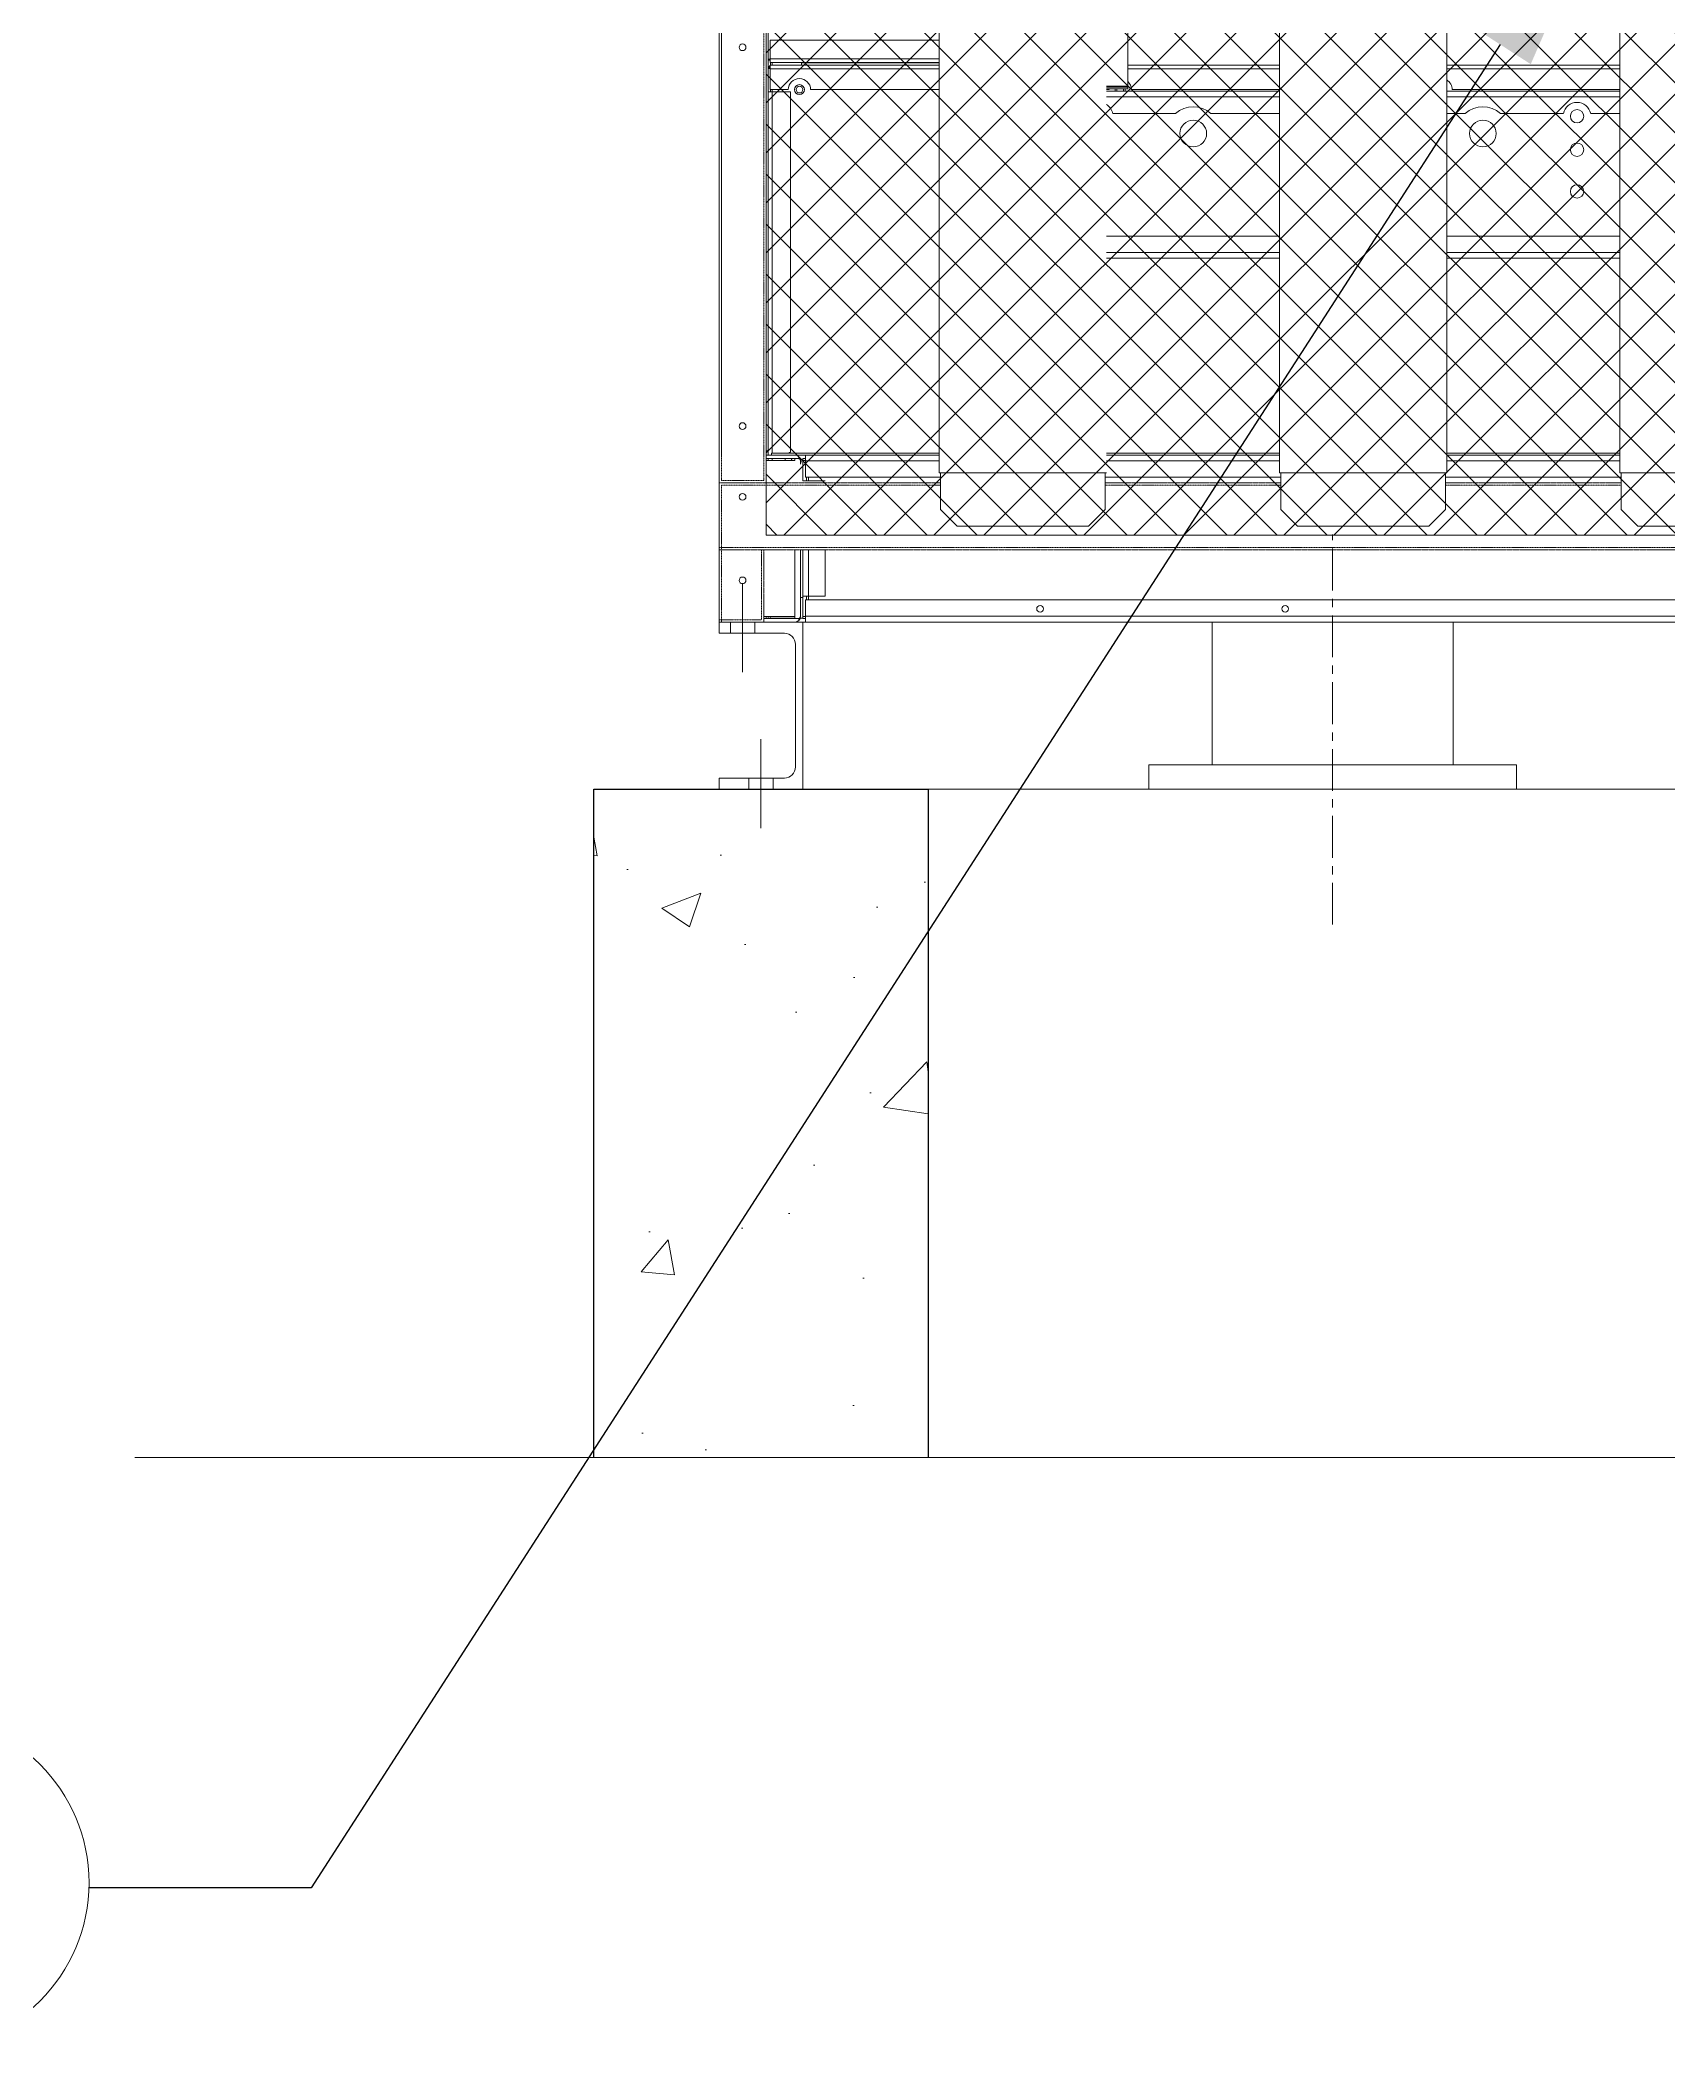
# Model space of a CAD drawing. Header units: millimetres. Extents: x -662849 to 32847, y -140377 to 24217.
# Drawn here: x 20971 to 22432, y 8621 to 10425 of the extents above; entities that cross this region are included whole.
import ezdxf
from ezdxf import colors
from ezdxf.entities.mleader import LeaderData, LeaderLine
from ezdxf.math import Vec2, Vec3

# ---------------------------------------------------------------- set-up
doc = ezdxf.new("R2010")
doc.units = ezdxf.units.MM
for name, pattern in [('CENTER', [2, 1.25, -0.25, 0.25, -0.25]), ('CENTERX2', [4, 2.5, -0.5, 0.5, -0.5]), ('HIDDEN', [0.375, 0.25, -0.125]), ('HIDDENX2', [0.75, 0.5, -0.25])]:
    doc.linetypes.add(name, pattern=pattern)
for name, color, linetype in [('center', 1, 'CENTER'), ('HIDD', 2, 'HIDDENX2'), ('냉각탑_dim', 1, 'Continuous'), ('냉각탑_기초', 23, 'Continuous')]:
    doc.layers.add(name, color=color, linetype=linetype)
doc.styles.get("Standard").update_dxf_attribs({"font": 'arial.ttf'})

# ---------------------------------------------------------------- blocks, each defined once
blk = doc.blocks.new('2')
at = {"lineweight": 20}
h = blk.add_hatch(dxfattribs=at)
h.set_pattern_fill('ANSI37', scale=10)
h.set_pattern_definition([(45, (-1560101.88, -423095.512), (-22.4506403, 22.4506403), []), (135, (-1560101.88, -423095.512), (-22.4506403, -22.4506403), [])])
h.paths.add_polyline_path([(25738.7, 9980.4), (25738.7, 12250.4), (21622.7, 12250.4), (21622.7, 9980.4)])
at = {"color": 7, "lineweight": 20}
for p, q in [((21582.7, 13500.7), (21582.7, 10056.1)), ((21624.7, 10057.8), (21624.7, 12170.4)), ((21580.7, 11752.1), (21580.7, 10056.1)), ((21928.2, 10379), (22083.7, 10379)), ((21928.2, 10373.8), (22083.7, 10373.8)), ((22233.7, 10379), (22389.2, 10379)), ((22233.7, 10373.8), (22389.2, 10373.8)), ((22362.9, 10359), (22389.2, 10359)), ((21928.2, 10249), (22083.7, 10249)), ((22233.7, 10249), (22389.2, 10249)), ((22083.7, 10234.2), (21928.2, 10234.2)), ((22083.7, 10229), (21928.2, 10229)), ((22389.2, 10234.2), (22233.7, 10234.2)), ((22389.2, 10229), (22233.7, 10229)), ((21627.7, 10054), (21778.2, 10054)), ((21648.5, 10052.4), (21778.2, 10052.4)), ((21928.2, 10054), (22083.7, 10054)), ((21928.2, 10052.4), (22083.7, 10052.4)), ((22083.7, 10052.4), (21928.2, 10052.4)), ((22233.7, 10054), (22389.2, 10054)), ((22233.7, 10052.4), (22389.2, 10052.4)), ((22389.2, 10052.4), (22233.7, 10052.4)), ((21778.2, 10047.2), (21658.3, 10047.2)), ((21658.3, 10032.4), (21779.2, 10032.4)), ((21927.2, 10032.4), (22084.7, 10032.4)), ((22083.7, 10047.2), (21928.2, 10047.2)), ((22232.7, 10032.4), (22390.2, 10032.4)), ((22389.2, 10047.2), (22233.7, 10047.2)), ((25703.1, 9922.4), (21658.3, 9922.4)), ((21658.3, 9907.6), (25703.1, 9907.6)), ((21658.3, 9902.4), (25703.1, 9902.4)), ((22023.1, 9902.4), (22023.1, 9774.4)), ((22239.4, 9902.4), (22239.4, 9774.4)), ((22296.3, 9774.4), (21966.3, 9774.4)), ((21966.3, 9752.4), (21966.3, 9774.4)), ((22296.3, 9752.4), (22296.3, 9774.4)), ((22296.3, 9752.4), (21966.3, 9752.4)), ((21993.1, 9752.4), (22209.4, 9752.4))]:
    blk.add_line(p, q, dxfattribs=at)
at = {"lineweight": 20}
for p, q in [((21622.7, 9980.4), (21622.7, 12250.4)), ((21778.2, 10036.4), (21778.2, 12209.4)), ((22083.7, 10036.4), (22083.7, 12209.4)), ((22233.7, 10036.4), (22233.7, 12209.4)), ((22389.2, 10036.4), (22389.2, 12209.4)), ((21580.7, 10051.3), (21580.7, 9902.4)), ((21778.2, 10036.4), (21928.2, 10036.4)), ((21779.2, 10036.4), (21779.2, 10003.4)), ((21927.2, 10036.4), (21927.2, 10003.4)), ((22083.7, 10036.4), (22233.7, 10036.4)), ((22084.7, 10036.4), (22084.7, 10003.4)), ((22232.7, 10036.4), (22232.7, 10003.4)), ((22389.2, 10036.4), (22539.2, 10036.4)), ((22390.2, 10036.4), (22390.2, 10003.4)), ((21779.2, 10003.4), (21794.2, 9988.4)), ((21927.2, 10003.4), (21912.2, 9988.4)), ((22084.7, 10003.4), (22099.7, 9988.4)), ((22232.7, 10003.4), (22217.7, 9988.4)), ((22390.2, 10003.4), (22405.2, 9988.4)), ((25738.7, 9980.4), (21622.7, 9980.4)), ((21794.2, 9988.4), (21912.2, 9988.4)), ((22099.7, 9988.4), (22217.7, 9988.4)), ((22405.2, 9988.4), (22523.2, 9988.4)), ((21653.7, 9902.4), (21580.7, 9902.4)), ((21590.7, 9892.4), (21590.7, 9902.4)), ((21612.7, 9892.4), (21612.7, 9902.4)), ((21607.2, 9752.4), (21607.2, 9762.4)), ((21629.2, 9752.4), (21629.2, 9762.4)), ((21655.7, 9752.4), (25705.7, 9752.4))]:
    blk.add_line(p, q, dxfattribs=at)
at = {"color": 7, "lineweight": 20, "ltscale": 0.358583}
blk.add_line((21947.4, 10383.4), (21947.4, 11244), dxfattribs=at)
at = {"color": 7, "lineweight": 20, "ltscale": 0.083938}
for p, q in [((21778.2, 10424.8), (21626.4, 10424.8)), ((21778.2, 10408.2), (21626.4, 10408.2)), ((21778.2, 10404.8), (21626.4, 10404.8))]:
    blk.add_line(p, q, dxfattribs=at)
at = {"color": 7, "lineweight": 20, "ltscale": 0.006917}
for p, q in [((21626.4, 10424.8), (21626.4, 10408.2)), ((21644.7, 10378.4), (21628.1, 10378.4))]:
    blk.add_line(p, q, dxfattribs=at)
at = {"color": 7, "lineweight": 20, "ltscale": 0.000375}
for p, q in [((21624.7, 10407.7), (21624.7, 10406.8)), ((21624.7, 10399.5), (21624.7, 10400.4))]:
    blk.add_line(p, q, dxfattribs=at)
at = {"color": 7, "lineweight": 20, "ltscale": 0.000708333}
for p, q in [((21624.7, 10407.7), (21626.4, 10407.7)), ((21624.7, 10406.8), (21626.4, 10406.8)), ((21626.4, 10400.4), (21624.7, 10400.4)), ((21626.4, 10399.5), (21624.7, 10399.5))]:
    blk.add_line(p, q, dxfattribs=at)
at = {"color": 7, "lineweight": 20, "ltscale": 0.000414934}
blk.add_line((21625.7, 10401.4), (21626.4, 10400.7), dxfattribs=at)
at = {"color": 7, "lineweight": 20, "ltscale": 0.001417}
for p, q in [((21626.4, 10404.8), (21626.4, 10408.2)), ((21626.4, 10402.4), (21626.4, 10399)), ((21628.1, 10378.4), (21624.7, 10378.4))]:
    blk.add_line(p, q, dxfattribs=at)
at = {"color": 7, "lineweight": 20, "ltscale": 0.083939}
for p, q in [((21778.2, 10402.4), (21626.4, 10402.4)), ((21778.2, 10399), (21626.4, 10399))]:
    blk.add_line(p, q, dxfattribs=at)
at = {"color": 7, "lineweight": 20, "ltscale": 0.00775}
blk.add_line((21626.4, 10380.4), (21626.4, 10399), dxfattribs=at)
at = {"color": 7, "lineweight": 20, "ltscale": 0.001}
for p, q in [((21626.7, 10402.4), (21626.7, 10404.8)), ((21628.1, 10404.8), (21628.1, 10402.4)), ((21654.7, 10402.4), (21654.7, 10404.8))]:
    blk.add_line(p, q, dxfattribs=at)
at = {"color": 7, "lineweight": 20, "ltscale": 0.072146}
blk.add_line((21778.2, 10404.4), (21654.7, 10404.4), dxfattribs=at)
at = {"color": 7, "lineweight": 20, "ltscale": 0.007669}
blk.add_line((21947.4, 10402.3), (21947.4, 10383.9), dxfattribs=at)
at = {"color": 7, "lineweight": 20, "ltscale": 0.2225}
for p, q in [((21947.4, 10402.3), (22083.7, 10402.3)), ((22083.7, 10399), (21947.4, 10399)), ((22389.2, 10402.3), (22233.7, 10402.3)), ((22233.7, 10402.3), (22389.2, 10402.3)), ((22389.2, 10399), (22233.7, 10399))]:
    blk.add_line(p, q, dxfattribs=at)
at = {"color": 7, "lineweight": 20, "ltscale": 0.000128159}
blk.add_line((21625, 10378.4), (21624.7, 10378.4), dxfattribs=at)
at = {"color": 7, "lineweight": 20, "ltscale": 0.006792}
blk.add_line((21642.7, 10380.4), (21626.4, 10380.4), dxfattribs=at)
at = {"color": 7, "lineweight": 20, "ltscale": 0.000833334}
blk.add_line((21626.7, 10378.4), (21626.7, 10380.4), dxfattribs=at)
at = {"color": 7, "lineweight": 20, "ltscale": 0.000833333}
blk.add_line((21628.1, 10380.4), (21628.1, 10378.4), dxfattribs=at)
at = {"color": 7, "lineweight": 20, "ltscale": 0.135166}
blk.add_line((21628.1, 10054), (21628.1, 10378.4), dxfattribs=at)
at = {"color": 7, "lineweight": 20, "ltscale": 0.134725}
blk.add_line((21644.7, 10378.4), (21644.7, 10055.1), dxfattribs=at)
at = {"color": 7, "lineweight": 20, "ltscale": 0.111667}
for p, q in [((21778.2, 10380.4), (21662.7, 10380.4)), ((21930.7, 10380.4), (21928.2, 10380.4)), ((22083.7, 10380.4), (21950.7, 10380.4)), ((22389.2, 10380.4), (22238.7, 10380.4))]:
    blk.add_line(p, q, dxfattribs=at)
at = {"color": 7, "lineweight": 20, "ltscale": 0.0155}
for p, q in [((21928.2, 10383.4), (21947.4, 10383.4)), ((21947.4, 10383.1), (21928.2, 10383.1)), ((21928.2, 10382.6), (21947.4, 10382.6)), ((21928.2, 10381), (21947.4, 10381))]:
    blk.add_line(p, q, dxfattribs=at)
at = {"color": 7, "lineweight": 20, "ltscale": 0.00033324}
blk.add_line((21947.4, 10383.9), (21947.4, 10383.1), dxfattribs=at)
at = {"color": 7, "lineweight": 20, "ltscale": 0.000666667}
for p, q in [((21947.4, 10382.6), (21947.4, 10381)), ((21627.7, 10052.4), (21627.7, 10054))]:
    blk.add_line(p, q, dxfattribs=at)
at = {"color": 7, "lineweight": 20, "ltscale": 0.023491}
for p, q in [((21933.9, 10359), (21990.3, 10359)), ((22282.1, 10359), (22338.4, 10359))]:
    blk.add_line(p, q, dxfattribs=at)
at = {"color": 7, "lineweight": 20, "ltscale": 0.040938}
for p, q in [((22022.1, 10359), (22083.7, 10359)), ((22233.7, 10359), (22250.3, 10359))]:
    blk.add_line(p, q, dxfattribs=at)
at = {"color": 7, "lineweight": 20, "ltscale": 0.001131}
blk.add_line((21624, 10056.1), (21622.7, 10056.1), dxfattribs=at)
at = {"color": 7, "lineweight": 20, "ltscale": 0.000958273}
blk.add_line((21622.7, 10052.4), (21622.7, 10054.7), dxfattribs=at)
at = {"color": 7, "lineweight": 20, "ltscale": 0.026917}
for p, q in [((21622.7, 10052.4), (21648.5, 10052.4)), ((21648.5, 10049.2), (21622.7, 10049.2)), ((21648.5, 9905.6), (21620.7, 9905.6)), ((21583.9, 9902.4), (21648.5, 9902.4))]:
    blk.add_line(p, q, dxfattribs=at)
at = {"color": 7, "lineweight": 20, "ltscale": 0.000749999}
for p, q in [((21622.7, 10047.4), (21622.7, 10049.2)), ((21624.7, 10047.4), (21624.7, 10049.2)), ((21628.1, 10047.4), (21628.1, 10049.2))]:
    blk.add_line(p, q, dxfattribs=at)
at = {"color": 7, "lineweight": 20, "ltscale": 0.000414935}
blk.add_line((21623.7, 10055.4), (21623, 10056.1), dxfattribs=at)
at = {"color": 7, "lineweight": 20, "ltscale": 0.00225}
blk.add_line((21624.7, 10052.4), (21624.7, 10057.8), dxfattribs=at)
at = {"color": 7, "lineweight": 20, "ltscale": 9.12608e-06}
blk.add_line((21624.7, 10057.8), (21624.7, 10057.8), dxfattribs=at)
at = {"color": 7, "lineweight": 20, "ltscale": 0.001532}
for p, q in [((21652.2, 10049.2), (21648.5, 10049.2)), ((21652.2, 9905.6), (21648.5, 9905.6))]:
    blk.add_line(p, q, dxfattribs=at)
at = {"color": 7, "lineweight": 20, "ltscale": 0.00075}
for p, q in [((21648.5, 10047.4), (21648.5, 10049.2)), ((21655.7, 10047.4), (21655.7, 10049.2)), ((21648.5, 9907.4), (21648.5, 9905.6)), ((21655.7, 9907.4), (21655.7, 9905.6))]:
    blk.add_line(p, q, dxfattribs=at)
at = {"color": 7, "lineweight": 20, "ltscale": 0.000699693}
blk.add_line((21652.8, 10050.1), (21651.4, 10049.2), dxfattribs=at)
at = {"color": 7, "lineweight": 20, "ltscale": 0.001083}
for p, q in [((21655.7, 10049.2), (21658.3, 10049.2)), ((21655.7, 10047.4), (21658.3, 10047.4)), ((21655.7, 9907.4), (21658.3, 9907.4)), ((21655.7, 9905.6), (21658.3, 9905.6))]:
    blk.add_line(p, q, dxfattribs=at)
at = {"color": 7, "lineweight": 20, "ltscale": 0.002167}
for p, q in [((21658.3, 10052.4), (21658.3, 10047.2)), ((21660.9, 10029.2), (21655.7, 10029.2)), ((21660.9, 9925.6), (21655.7, 9925.6)), ((21658.3, 9902.4), (21658.3, 9907.6))]:
    blk.add_line(p, q, dxfattribs=at)
at = {"color": 7, "lineweight": 20, "ltscale": 0.02775}
for p, q in [((21648.5, 10047.4), (21622.7, 10047.4)), ((21620.7, 9907.4), (21648.5, 9907.4))]:
    blk.add_line(p, q, dxfattribs=at)
at = {"color": 7, "lineweight": 20, "ltscale": 1.30533e-05}
blk.add_line((21653.7, 10047.2), (21653.7, 10047.2), dxfattribs=at)
at = {"color": 7, "lineweight": 20, "ltscale": 0.058167}
for p, q in [((21653.7, 10044.3), (21653.7, 10047.2)), ((21653.7, 9907.6), (21653.7, 9967.4))]:
    blk.add_line(p, q, dxfattribs=at)
at = {"color": 7, "lineweight": 20, "ltscale": 0.007583}
for p, q in [((21655.7, 10047.4), (21655.7, 10029.2)), ((21655.7, 9925.6), (21655.7, 9907.4))]:
    blk.add_line(p, q, dxfattribs=at)
at = {"color": 7, "lineweight": 20, "ltscale": 0.006167}
for p, q in [((21658.3, 10047.2), (21658.3, 10032.4)), ((21675.7, 10029.2), (21660.9, 10029.2)), ((21658.3, 9922.4), (21658.3, 9907.6)), ((21660.9, 9925.6), (21675.7, 9925.6))]:
    blk.add_line(p, q, dxfattribs=at)
at = {"color": 7, "lineweight": 20, "ltscale": 0.001333}
for p, q in [((21658.9, 10029.2), (21658.9, 10032.4)), ((21660.9, 10032.4), (21660.9, 10029.2)), ((21655.7, 9925.6), (21658.9, 9925.6)), ((21658.9, 9922.4), (21658.9, 9925.6)), ((21660.9, 9925.6), (21660.9, 9922.4))]:
    blk.add_line(p, q, dxfattribs=at)
at = {"color": 7, "lineweight": 20, "ltscale": 0.000167165}
blk.add_line((21655.7, 10029.2), (21656.1, 10029.2), dxfattribs=at)
at = {"color": 7, "lineweight": 20, "ltscale": 0.058333}
blk.add_line((21648.5, 9907.4), (21648.5, 9967.4), dxfattribs=at)
at = {"color": 7, "lineweight": 20, "ltscale": 0.043167}
for p, q in [((21655.7, 9967.4), (21655.7, 9925.6)), ((21660.9, 9967.4), (21660.9, 9925.6)), ((21675.7, 9925.6), (21675.7, 9967.4))]:
    blk.add_line(p, q, dxfattribs=at)
at = {"color": 1, "linetype": 'CENTERX2', "lineweight": 20, "ltscale": 50}
for p, q in [((21601.7, 9857.4), (21601.7, 9937.4)), ((21618.2, 9717.4), (21618.2, 9797.4))]:
    blk.add_line(p, q, dxfattribs=at)
at = {"color": 7, "lineweight": 20, "ltscale": 0.000834114}
blk.add_line((21653.7, 9924.4), (21655.7, 9924.4), dxfattribs=at)
at = {"color": 7, "lineweight": 20, "ltscale": 0.027746}
blk.add_line((21648.5, 9907.4), (21620.7, 9907.4), dxfattribs=at)
at = {"color": 7, "lineweight": 20, "ltscale": 0.0006674}
blk.add_line((21622.7, 9905.8), (21622.7, 9907.4), dxfattribs=at)
at = {"color": 7, "lineweight": 20, "ltscale": 2.54818e-05}
blk.add_line((21622.7, 9905.7), (21622.7, 9905.8), dxfattribs=at)
at = {"color": 7, "lineweight": 20, "ltscale": 0.00074927}
blk.add_line((21624.7, 9907.4), (21624.7, 9905.6), dxfattribs=at)
at = {"color": 7, "lineweight": 20, "ltscale": 0.000666668}
blk.add_line((21626.4, 9907.4), (21626.4, 9905.8), dxfattribs=at)
at = {"color": 7, "lineweight": 20, "ltscale": 8.33333e-05}
blk.add_line((21626.4, 9905.6), (21626.4, 9905.8), dxfattribs=at)
at = {"color": 7, "lineweight": 20, "ltscale": 0.009208}
blk.add_line((21626.4, 9905.8), (21648.5, 9905.8), dxfattribs=at)
at = {"color": 7, "lineweight": 20, "ltscale": 0.000699695}
blk.add_line((21652.8, 9904.6), (21651.4, 9905.6), dxfattribs=at)
at = {"color": 7, "lineweight": 20, "ltscale": 0.000967382}
blk.add_line((21653.4, 9905.8), (21655.7, 9905.8), dxfattribs=at)
at = {"color": 7, "lineweight": 20, "ltscale": 0.008333}
blk.add_line((21580.7, 9902.4), (21580.7, 9892.4), dxfattribs=at)
at = {"color": 7, "lineweight": 20, "ltscale": 0.125}
for p, q in [((21655.7, 9902.4), (21580.7, 9902.4)), ((21580.7, 9752.4), (21655.7, 9752.4))]:
    blk.add_line(p, q, dxfattribs=at)
at = {"color": 7, "lineweight": 20, "ltscale": 0.05125}
for p, q in [((21580.7, 9892.4), (21639.2, 9892.4)), ((21639.2, 9762.4), (21580.7, 9762.4))]:
    blk.add_line(p, q, dxfattribs=at)
at = {"color": 7, "lineweight": 20, "ltscale": 0.280701}
for p, q in [((21582.1, 9902.4), (21617.3, 9902.4)), ((21617.3, 9902.4), (21624.7, 9902.4)), ((21822.7, 9902.4), (21624.7, 9902.4)), ((21658.9, 9902.4), (25398.5, 9902.4)), ((25134.7, 9902.4), (21822.7, 9902.4))]:
    blk.add_line(p, q, dxfattribs=at)
at = {"color": 7, "lineweight": 20, "ltscale": 5.84498e-05}
blk.add_line((21582.7, 9902.5), (21582.7, 9902.4), dxfattribs=at)
at = {"color": 7, "lineweight": 20, "ltscale": 0.000499186}
blk.add_line((21583.9, 9902.4), (21582.7, 9902.4), dxfattribs=at)
at = {"color": 7, "lineweight": 20, "ltscale": 0.004083}
blk.add_line((21648.5, 9902.4), (21658.3, 9902.4), dxfattribs=at)
at = {"lineweight": 20, "ltscale": 25}
blk.add_line((21655.7, 9902.4), (21655.7, 9752.4), dxfattribs=at)
at = {"color": 7, "lineweight": 20, "ltscale": 0.091667}
blk.add_line((21649.2, 9882.4), (21649.2, 9772.4), dxfattribs=at)
at = {"color": 7, "lineweight": 20, "ltscale": 0.0625}
blk.add_line((21580.7, 9762.4), (21580.7, 9752.4), dxfattribs=at)
at = {"color": 7, "lineweight": 20}
for centre, radius in [((21601.7, 10418.4), 3), ((21652.7, 10380.4), 4.5), ((21652.7, 10380.4), 3), ((22350.7, 10356.5), 6), ((22006.2, 10341), 12), ((22266.2, 10341), 12), ((22350.7, 10326.5), 6), ((22350.7, 10289), 6), ((21601.7, 10078.4), 3), ((21601.7, 10014.9), 3), ((21601.7, 9939.9), 3), ((21868.7, 9914.4), 3), ((22088.7, 9914.4), 3)]:
    blk.add_circle(centre, radius, dxfattribs=at)
for centre, radius, start, end in [((21628.1, 10399), 3.4, 120.0073, 155.6842), ((21652.7, 10380.4), 10, 0, 180), ((21940.7, 10380.4), 10, 176.5502, 180), ((21940.7, 10380.4), 10, 164.372, 167.291), ((21940.7, 10380.4), 4.5, 172.3377, 198.1247), ((21940.7, 10380.4), 4.5, 143.2266, 150.7324), ((21940.7, 10380.4), 3, 168.463, 207.8181), ((21940.7, 10380.4), 3, 116.1063, 132.8335), ((21940.7, 10380.4), 3, 47.1666, 63.8937), ((21940.7, 10380.4), 3, 332.1843, 11.537), ((21940.7, 10380.4), 4.5, 29.2676, 36.7734), ((21940.7, 10380.4), 4.5, 341.8738, 7.6623), ((21940.7, 10380.4), 10, 0, 47.9348), ((22228.7, 10380.4), 10, 0, 59.9975), ((21921.7, 10356.5), 12.5, 11.537, 58.6676), ((22006.2, 10341), 24, 48.5904, 131.4096), ((22266.2, 10341), 24, 48.5904, 131.4096), ((22350.7, 10356.5), 12.5, 11.537, 168.463), ((21621.3, 10057.8), 3.4, 294.3157, 0), ((21649.7, 10046.4), 10, 163.7293, 174.2608), ((21649.7, 10046.4), 10, 120, 130.5358), ((21649.7, 10046.4), 4.5, 141.5215, 167.16), ((21648.5, 10047.2), 5.2, 0, 90), ((21649.7, 10046.4), 4.5, 332.7338, 35.0776), ((21619.3, 9905.8), 3.4, 356.6277, 0), ((21620.6, 9905.8), 2.04, 354.372, 359.993), ((21648.5, 9907.6), 5.2, 270, 0), ((21619.3, 9905.8), 3.4, 270, 270.9278), ((21639.2, 9882.4), 10, 0, 90), ((21639.2, 9772.4), 10, 270, 0)]:
    blk.add_arc(centre, radius, start, end, dxfattribs=at)
blk.add_open_spline([(21624, 10056.1), (21624.3, 10056.4), (21624.5, 10056.8), (21624.6, 10057.1), (21624.7, 10057.5), (21624.7, 10057.8)], degree=5, dxfattribs=at)
for points in [[(21652.2, 10049.2), (21652.7, 10048.8), (21653.1, 10048.5), (21653.4, 10048.1), (21653.6, 10047.7), (21653.7, 10047.3), (21653.7, 10047.3), (21653.7, 10047.2), (21653.7, 10047.2)], [(21652.2, 9905.6), (21652.7, 9905.9), (21653.1, 9906.3), (21653.4, 9906.7), (21653.6, 9907.1), (21653.7, 9907.5), (21653.7, 9907.5), (21653.7, 9907.6), (21653.7, 9907.6)]]:
    blk.add_open_spline(points, degree=5, knots=[0, 0, 0, 0, 0, 0, 6.96855, 6.96855, 6.96855, 7.688136, 7.688136, 7.688136, 7.688136, 7.688136, 7.688136], dxfattribs=at)
at = {"layer": 'center', "lineweight": 20}
for p, q in [((21580.7, 13502.4), (21580.7, 9902.4)), ((21622.7, 13502.4), (21622.7, 10027.4)), ((21779.2, 10027.4), (21580.7, 10027.4)), ((22084.7, 10027.4), (21927.2, 10027.4)), ((22390.2, 10027.4), (22232.7, 10027.4)), ((25780.7, 9967.4), (21580.7, 9967.4)), ((21620.7, 9967.4), (21620.7, 9902.4)), ((21580.7, 9902.4), (21620.7, 9902.4))]:
    blk.add_line(p, q, dxfattribs=at)
at = {"layer": 'HIDD', "linetype": 'HIDDEN', "lineweight": 20}
for p, q in [((21582.7, 13500.4), (21582.7, 10029.4)), ((21620.7, 13500.4), (21620.7, 10029.4)), ((21582.7, 10029.4), (21620.7, 10029.4)), ((21779.2, 10025.4), (21582.7, 10025.4)), ((21582.7, 10025.4), (21582.7, 9902.4)), ((22084.7, 10025.4), (21927.2, 10025.4)), ((22390.2, 10025.4), (22232.7, 10025.4)), ((25778.7, 9969.4), (21580.7, 9969.4)), ((21618.7, 9967.4), (21618.7, 9904.4)), ((21580.7, 9904.4), (21618.7, 9904.4))]:
    blk.add_line(p, q, dxfattribs=at)

msp = doc.modelspace()

# ---------------------------------------------------------------- hatches: boundary and pattern name
at = {"layer": '냉각탑_기초', "lineweight": 20, "ltscale": 30}
h = msp.add_hatch(dxfattribs=at)
h.set_pattern_fill('AR-CONC', color=256, scale=50, style=0)
h.set_pattern_definition([(50, (6839.66, -6788.93), (358.63, -31.376), [37.5, -412.5]), (355, (6839.66, -6788.93), (-69.3757, 376.096), [30, -330]), (100.4514, (6869.54, -6791.54), (289.2547, 344.72), [31.87, -350.571]), (46.1842, (6839.66, -6688.93), (533.6205, -82.7595), [56.25, -618.75]), (96.6356, (6884.13, -6695.8), (467.331, 487.059), [47.805, -525.856]), (351.1842, (6839.66, -6688.9), (467.331, 487.059), [45, -495]), (21, (6889.66, -6713.93), (298.4535, -201.3094), [37.5, -412.5]), (326, (6889.66, -6713.93), (121.6577, 362.575), [30, -330]), (71.4514, (6914.53, -6730.7), (420.1113, 161.265), [31.87, -350.571]), (37.5, (6839.66, -6788.93), (6.0799, 166.4469), [0, -326, 0, -335, 0, -331.25]), (7.5, (6839.66, -6788.93), (131.5348, 197.2059), [0, -191, 0, -318.5, 0, -126.25]), (327.5, (6728.16, -6788.93), (266.9112, -11.2774), [0, -125, 0, -390, 0, -517.5]), (317.5, (6678.16, -6788.93), (291.593, 50.0525), [0, -162.5, 0, -259, 0, -367.5])])
h.paths.add_polyline_path([(21768.2, 9752.4), (21468.2, 9752.4), (21468.2, 9152.4), (21768.2, 9152.4)])

# ---------------------------------------------------------------- linework, layer by layer
at = {"layer": 'center', "lineweight": 20, "ltscale": 30}
msp.add_line((22131.1, 9630.9), (22131.1, 9981), dxfattribs=at)
at = {"layer": '냉각탑_dim', "linetype": 'ByBlock', "lineweight": 20}
msp.add_circle((20865, 8770.8), 150, dxfattribs=at)
at = {"layer": '냉각탑_기초', "lineweight": 20, "ltscale": 30}
msp.add_line((21056.1, 9152.4), (26414.1, 9152.4), dxfattribs=at)
at = {"layer": '냉각탑_기초', "ltscale": 30}
msp.add_lwpolyline([(21468.2, 9152.4), (21468.2, 9752.4), (21768.2, 9752.4), (21768.2, 9152.4)], dxfattribs=at)

# ---------------------------------------------------------------- block references
msp.add_blockref('2', (0, 0))

# ---------------------------------------------------------------- leaders
at = {"layer": '냉각탑_dim', "lineweight": 20}
ml = msp.add_multileader_mtext('Standard', dxfattribs=at)
ml.set_content('')
ml.set_leader_properties(color=256)
ml.build(insert=Vec2(0, 0))
ml.multileader.update_dxf_attribs({"text_right_attachment_type": 6, "dogleg_length": 5, "arrow_head_size": 199.5, "scale": 30})
ctx = ml.context
ctx.base_point, ctx.scale, ctx.char_height, ctx.arrow_head_size, ctx.landing_gap_size, ctx.plane_origin = Vec3(21014.9, 8766.1), 30, 7.18, 199.5, 3.59, Vec3(22819.8, 9091.8)
ctx.right_attachment, ctx.text_align_type = 6, 2
notes = []
notes.append((ctx, [(0, (1, 1, 0), (21214.4, 8766.1), (-1, 0), 199.5, [(0, [(22389.7, 10588.7)], 0, [])])]))
ctx.mtext, ml.multileader.dxf.content_type = None, 0
for ctx, leaders in notes:
    for number, flags, end, landing, length, lines in leaders:
        leader = LeaderData()
        leader.index, (leader.has_last_leader_line, leader.has_dogleg_vector, leader.attachment_direction) = number, flags
        leader.last_leader_point, leader.dogleg_vector, leader.dogleg_length = Vec3(end), Vec3(landing), length
        for number, points, colour, breaks in lines:
            line = LeaderLine()
            line.index, line.vertices, line.color, line.breaks = number, Vec3.list(points), colors.encode_raw_color(colour), breaks
            leader.lines.append(line)
        ctx.leaders.append(leader)

doc.saveas('drawing.dxf')
